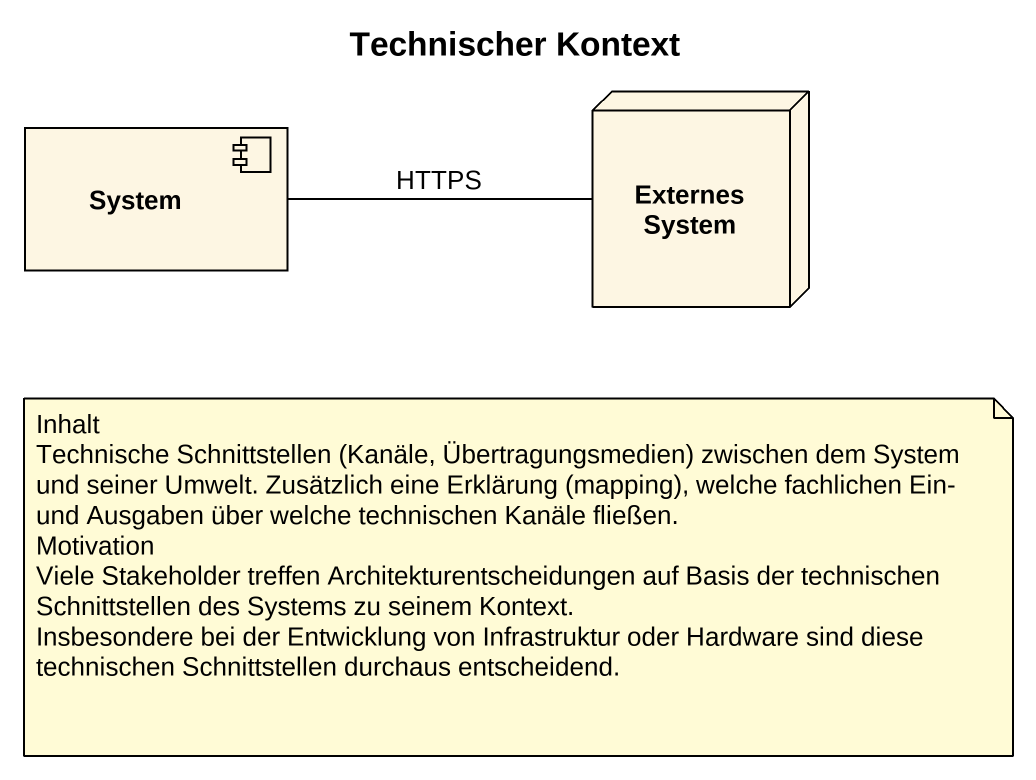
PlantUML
@startuml
title Technischer Kontext
component System
node "Externes System" as Externes_System
Externes_System -left- System : HTTPS
note as N1
  Inhalt
  Technische Schnittstellen (Kanäle, Übertragungsmedien) zwischen dem System und seiner Umwelt. Zusätzlich eine Erklärung (mapping), welche fachlichen Ein- und Ausgaben über welche technischen Kanäle fließen.
  Motivation
  Viele Stakeholder treffen Architekturentscheidungen auf Basis der technischen Schnittstellen des Systems zu seinem Kontext.
  Insbesondere bei der Entwicklung von Infrastruktur oder Hardware sind diese technischen Schnittstellen durchaus entscheidend.
end note
@enduml
